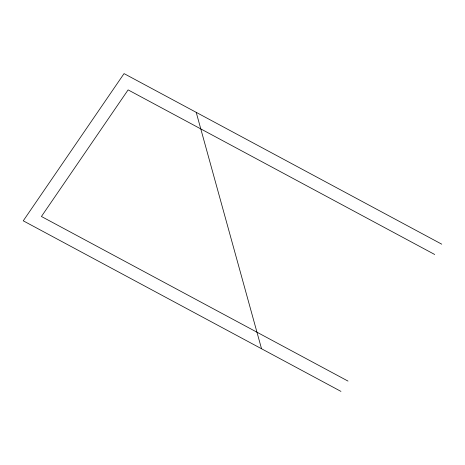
<?xml version="1.0" encoding="UTF-8"?>
<svg xmlns="http://www.w3.org/2000/svg" width="465" height="465" viewBox="0 0 465 465"><rect width="100%" height="100%" fill="white"/><g stroke="black" fill="none" stroke-linecap="round" stroke-linejoin="round"><path stroke-width="0.7" d="M441.75 244.183L124.05 73.61L23.25 220.817L340.95 391.391M434.694 254.489L128.113 89.885L41.426 216.481L348.006 381.085M196.207 112.35L261.528 348.744"/></g></svg>
